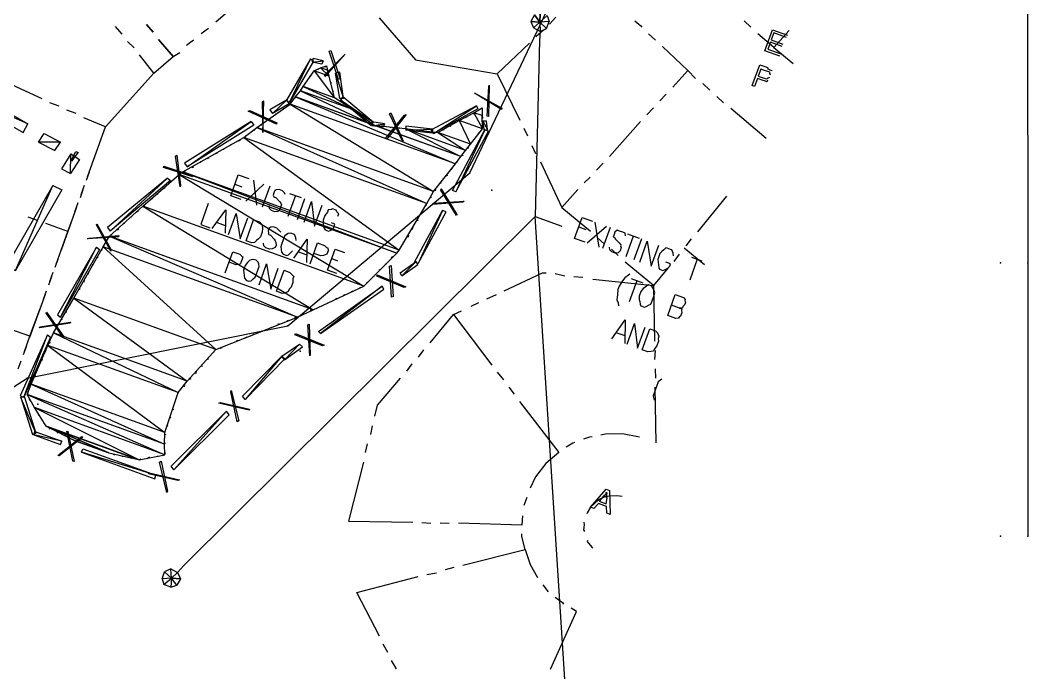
# Model space of a CAD drawing. Header units: feet. Extents: x 2484883 to 2491360, y 414166 to 419420.
# Drawn here: x 2488976 to 2489897, y 415964 to 416560 of the extents above; entities that cross this region are included whole.
import ezdxf

# ---------------------------------------------------------------- set-up
doc = ezdxf.new("R2010")
doc.units = ezdxf.units.FT
for name, color, linetype in [('CLEARING_LIMITS', 4, 'Continuous'), ('EXISTING_DETAIL', 9, 'Continuous'), ('SANITARY_ALIGN', 1, 'Continuous'), ('SANITARY_CLEAR_ZONE', 6, 'Continuous'), ('SANITARY_OFFSET', 6, 'Continuous'), ('SITE_BASE', 8, 'Continuous'), ('WETLANDS', 5, 'Continuous')]:
    doc.layers.add(name, color=color, linetype=linetype)

msp = doc.modelspace()

# ---------------------------------------------------------------- linework, layer by layer
at = {"layer": 'CLEARING_LIMITS'}
for points in [[(2488983.27, 416465.74), (2488905.42, 416499.91), (2488909.56, 416508.03), (2488983.27, 416465.74)], [(2488979.13, 416457.62), (2488983.27, 416465.74), (2488905.42, 416499.91), (2488979.13, 416457.62)], [(2489013.26, 416448.89), (2488992.87, 416449.04), (2488998.08, 416456.78), (2489013.26, 416448.89)], [(2489008.06, 416441.15), (2489013.26, 416448.89), (2488992.87, 416449.04), (2489008.06, 416441.15)], [(2489014.08, 416424.54), (2489022.21, 416420.4), (2489022.66, 416438.27), (2489014.08, 416424.54)], [(2489022.21, 416420.4), (2489022.66, 416438.27), (2489030.4, 416433.07), (2489022.21, 416420.4)], [(2489029.13, 416439.54), (2489022.86, 416432.19), (2489027, 416440.31), (2489029.13, 416439.54)], [(2489023.92, 416431.8), (2489029.13, 416439.54), (2489022.86, 416432.19), (2489023.92, 416431.8)], [(2488963.9, 416335.63), (2488972.02, 416331.49), (2489006.18, 416409.35), (2488963.9, 416335.63)], [(2488972.02, 416331.49), (2489006.18, 416409.35), (2489014.31, 416405.21), (2488972.02, 416331.49)]]:
    msp.add_lwpolyline(points, dxfattribs=at)
at = {"layer": 'EXISTING_DETAIL'}
for p, q in [((2489186.67, 416585.85), (2489155.21, 416558.73)), ((2489460.01, 416556.78), (2489465.89, 416563.07)), ((2489069.42, 416547.66), (2489063.51, 416554.6)), ((2489148.27, 416552.83), (2489141.7, 416547.98)), ((2489637.91, 416559.81), (2489644.21, 416553.93)), ((2489447.57, 416545.64), (2489454.51, 416551.55)), ((2489550.67, 416548.06), (2489556.96, 416542.17)), ((2489080.56, 416535.21), (2489074.26, 416541.09)), ((2489134.76, 416542.07), (2489128.2, 416537.23)), ((2489412.36, 416511.47), (2489441.68, 416539.35)), ((2489665.21, 416535.51), (2489682.73, 416520.76)), ((2488996.38, 416488.67), (2488957.11, 416506.48)), ((2489586.68, 416514.59), (2489593.65, 416507.26)), ((2489600.33, 416502.44), (2489606.62, 416496.55)), ((2489560.93, 416486.61), (2489566.82, 416492.91)), ((2489612.92, 416490.67), (2489619.21, 416484.79)), ((2489011.95, 416481.84), (2489003.44, 416484.91)), ((2489549.17, 416474.03), (2489555.05, 416480.32)), ((2489625.88, 416479.97), (2489658.11, 416452.68)), ((2489027.52, 416475.01), (2489019.01, 416478.08)), ((2489436.51, 416461.84), (2489439.9, 416454.6)), ((2489514.93, 416435.89), (2489543.28, 416467.74)), ((2489443.98, 416445.91), (2489447.38, 416438.67)), ((2489503.16, 416423.31), (2489509.05, 416429.6)), ((2489039.41, 416421.39), (2489036.71, 416413.95)), ((2489491.78, 416411.79), (2489497.28, 416417.02)), ((2489033.64, 416405.44), (2489030.94, 416397.99)), ((2489032.1, 416401.18), (2489035.17, 416409.69)), ((2489471.53, 416389.04), (2489485.9, 416405.49)), ((2489595.84, 416366.94), (2489622.07, 416399.56)), ((2489027.87, 416389.48), (2489013.64, 416350.12)), ((2489026.33, 416385.23), (2489029.41, 416393.74)), ((2488992.13, 416377.14), (2488983.62, 416380.22)), ((2489019.79, 416367.14), (2488999.58, 416374.45)), ((2489503.76, 416361.75), (2489510.05, 416355.87)), ((2489585.14, 416353.98), (2489589.96, 416360.65)), ((2489516.73, 416351.05), (2489523.02, 416345.16)), ((2489583.31, 416352.23), (2489601.89, 416337.09)), ((2489010.56, 416341.61), (2489007.87, 416334.17)), ((2489574.05, 416339.94), (2489578.87, 416346.62)), ((2489004.79, 416325.66), (2489002.1, 416318.21)), ((2489003.25, 416321.4), (2489006.33, 416329.91)), ((2489465.36, 416328.73), (2489474.25, 416326.71)), ((2489482.47, 416326.15), (2489490.68, 416325.58)), ((2488997.48, 416305.45), (2489000.18, 416312.89)), ((2488999.02, 416309.7), (2488984.79, 416270.35)), ((2489402.88, 416305.61), (2489411.57, 416309.69)), ((2489372.46, 416291.35), (2489379.7, 416294.75)), ((2489388.39, 416298.82), (2489395.63, 416302.22)), ((2488985.18, 416271.41), (2488966.03, 416278.33)), ((2488981.72, 416261.84), (2488979.02, 416254.39)), ((2489340.35, 416252.44), (2489345.17, 416259.12)), ((2489556.62, 416258.45), (2489556.05, 416250.23)), ((2488974.41, 416241.63), (2488977.1, 416249.07)), ((2489329.65, 416239.48), (2489334.47, 416246.15)), ((2489556.55, 416241.63), (2489557.05, 416233.03)), ((2489412.28, 416238.47), (2489418.18, 416231.52)), ((2489423.03, 416224.96), (2489427.87, 416218.4)), ((2489556.48, 416224.82), (2489557.35, 416173.99)), ((2489296.71, 416181.63), (2489298.33, 416189.46)), ((2489292, 416165.29), (2489293.63, 416173.12)), ((2489439.45, 416124), (2489436.76, 416116.56)), ((2489343.34, 416101.02), (2489351.55, 416100.45)), ((2489360.15, 416100.95), (2489368.37, 416100.39)), ((2489347.87, 416053.68), (2489356.85, 416055.24)), ((2489365.16, 416058.25), (2489373.08, 416060.2)), ((2489453.9, 416044.21), (2489458.74, 416037.64)), ((2489312.44, 415982.29), (2489307.98, 415989.92)), ((2489320.29, 415967.42), (2489315.83, 415975.05))]:
    msp.add_line(p, q, dxfattribs=at)
for points in [[(2489304.51, 416562.49), (2489337.54, 416524.09), (2489412.36, 416511.47), (2489433.11, 416469.08)], [(2489097.73, 416549.45), (2489091.82, 416556.39), (2489097.73, 416549.45)], [(2489538.09, 416559.82), (2489543.7, 416555.39), (2489544.38, 416553.94)], [(2489679.19, 416550.9), (2489665.21, 416535.51), (2489650.5, 416548.05)], [(2489054.4, 416462.88), (2489098.57, 416511.86), (2489116.13, 416527.16), (2489102.58, 416542.89), (2489116.13, 416527.16), (2489122.31, 416530.94)], [(2489572.7, 416499.2), (2489586.68, 416514.59), (2489563.26, 416536.29)], [(2489037.87, 416417.14), (2489054.4, 416462.88), (2489098.57, 416511.86), (2489085.4, 416528.65)], [(2489042.48, 416429.9), (2489054.4, 416462.88), (2489034.58, 416471.25)], [(2489451.83, 416431.04), (2489471.53, 416389.04), (2489497.47, 416367.63)], [(2489009.02, 416337.36), (2489019.79, 416367.14), (2489023.64, 416377.78)], [(2489499.58, 416323.57), (2489555.25, 416317.88), (2489529.31, 416339.28)], [(2489568.17, 416333.65), (2489555.25, 416317.88), (2489556.12, 416267.05)], [(2489418.81, 416313.08), (2489453.57, 416329.38), (2489457.14, 416329.29)], [(2488980.18, 416257.58), (2488985.18, 416271.41), (2488994.41, 416296.94)], [(2489351.06, 416265.41), (2489372.46, 416291.35), (2489407.43, 416245.03)], [(2489300.35, 416198.35), (2489302.75, 416208.31), (2489323.77, 416233.18)], [(2489432.72, 416211.83), (2489468.75, 416165.13), (2489456.69, 416155.05), (2489447.43, 416142.76), (2489442.53, 416132.51)], [(2489499.16, 416179.39), (2489496.65, 416179.09), (2489491.24, 416177.44)], [(2489507.09, 416181.34), (2489511.05, 416182.31), (2489526.8, 416182.63), (2489542.46, 416179.37)], [(2489482.94, 416174.43), (2489481.49, 416173.75), (2489475.31, 416169.97)], [(2489289.99, 416156.39), (2489276.46, 416102.35), (2489335.12, 416101.58)], [(2489526.42, 416125.03), (2489521.78, 416125.51), (2489515.69, 416125.3), (2489510.67, 416124.71), (2489504.88, 416122), (2489501.21, 416118.51), (2489497.54, 416115.02), (2489494.56, 416110.09), (2489494.17, 416109.03)], [(2489376.97, 416100.89), (2489435.24, 416099.06), (2489435.81, 416107.28)], [(2489491.48, 416101.58), (2489491.77, 416099.07), (2489491.3, 416094.43), (2489491.98, 416092.98)], [(2489381, 416062.14), (2489437.89, 416076.45), (2489434.97, 416088.33), (2489434.68, 416090.85)], [(2489494.99, 416084.68), (2489494.61, 416083.61), (2489498.77, 416078.5), (2489499.83, 416078.11)], [(2489437.89, 416076.45), (2489442.56, 416062.74), (2489449.05, 416050.77)], [(2489304.58, 415997.16), (2489284.12, 416037.03), (2489339.95, 416051.73)], [(2489465.42, 416032.82), (2489472.09, 416028.01), (2489472.77, 416026.56)], [(2489460.9, 415967.1), (2489484.77, 416019.81), (2489479.83, 416022.8)]]:
    msp.add_lwpolyline(points, dxfattribs=at)
at = {"layer": 'SANITARY_ALIGN'}
for points in [[(2488731.57, 415172.23), (2488612.21, 415326.01), (2488522.51, 415693.97), (2488600.4, 415850.52), (2488700.7, 416052.09), (2488982.73, 416232.99), (2489221, 416281.1), (2489387.17, 416420.77), (2489460.45, 416574.9), (2489463.61, 416788.53), (2489660.63, 416805.28), (2489897.11, 416805.23)], [(2489897.11, 416805.23), (2489897.19, 416571.89), (2489897.28, 416338.69), (2489897.36, 416088.69)]]:
    msp.add_lwpolyline(points, dxfattribs=at)
for p in [(2489387.17, 416420.77, 829.72), (2489872.28, 416338.48), (2489897.28, 416338.69, 834.81), (2489221, 416281.1, 829.04), (2488982.73, 416232.99, 828.45), (2489897.36, 416088.69, 836.28)]:
    msp.add_point(p, dxfattribs=at)
at = {"layer": 'SANITARY_CLEAR_ZONE'}
msp.add_line((2489181.94, 416213.5), (2489179.52, 416216.78), dxfattribs=at)
for points in [[(2489219.61, 416487.34), (2489222.42, 416485.12), (2489241.67, 416525.07), (2489219.61, 416487.34)], [(2489222.42, 416485.12), (2489241.67, 416525.07), (2489244.48, 416522.85), (2489222.42, 416485.12)], [(2489244.18, 416525.36), (2489243.03, 416522.17), (2489253.08, 416523.35), (2489244.18, 416525.36)], [(2489254.16, 416509.73), (2489255.23, 416509.34), (2489273.26, 416529.28), (2489254.16, 416509.73)], [(2489268.76, 416506.85), (2489267.31, 416506.18), (2489258.66, 416532.16), (2489260.11, 416532.83), (2489268.76, 416506.85)], [(2489243.03, 416522.17), (2489253.08, 416523.35), (2489251.92, 416520.16), (2489243.03, 416522.17)], [(2489268.56, 416512.94), (2489264.6, 416511.97), (2489271.89, 416488.89), (2489268.56, 416512.94)], [(2489264.6, 416511.97), (2489271.89, 416488.89), (2489268.31, 416488.98), (2489264.6, 416511.97)], [(2489403.15, 416472.7), (2489404.55, 416499.86), (2489404.93, 416500.92), (2489404.21, 416472.31), (2489403.15, 416472.7)], [(2489271.21, 416490.33), (2489268.99, 416487.53), (2489298.89, 416467.1), (2489271.21, 416490.33)], [(2489416.57, 416479.87), (2489416.18, 416478.81), (2489391.51, 416493.74), (2489392.58, 416493.36), (2489416.57, 416479.87)], [(2489198.83, 416486.43), (2489197.39, 416485.75), (2489198.11, 416457.83), (2489198.83, 416486.43)], [(2489204.36, 416478.42), (2489206.78, 416475.14), (2489219.61, 416487.34), (2489204.36, 416478.42)], [(2489206.78, 416475.14), (2489219.61, 416487.34), (2489222.03, 416484.06), (2489206.78, 416475.14)], [(2489268.99, 416487.53), (2489298.89, 416467.1), (2489296.67, 416464.29), (2489268.99, 416487.53)], [(2489351.67, 416460.04), (2489354.09, 416456.76), (2489393.37, 416482.25), (2489351.67, 416460.04)], [(2489354.09, 416456.76), (2489393.37, 416482.25), (2489394.73, 416479.35), (2489354.09, 416456.76)], [(2489210.85, 416466.45), (2489210.47, 416465.39), (2489184.65, 416477.13), (2489186.09, 416477.81), (2489210.85, 416466.45)], [(2489310.32, 416452.14), (2489327.67, 416473.53), (2489329.12, 416474.21), (2489311.38, 416451.75), (2489310.32, 416452.14)], [(2489326.36, 416449.94), (2489325.3, 416450.33), (2489313.76, 416474.95), (2489315.2, 416475.63), (2489326.36, 416449.94)], [(2489126.56, 416429.57), (2489128.98, 416426.29), (2489187.27, 416467.76), (2489126.56, 416429.57)], [(2489128.98, 416426.29), (2489187.27, 416467.76), (2489189.69, 416464.48), (2489128.98, 416426.29)], [(2489297.82, 416467.48), (2489297.73, 416463.9), (2489309.23, 416465.76), (2489297.82, 416467.48)], [(2489297.73, 416463.9), (2489309.23, 416465.76), (2489308.08, 416462.57), (2489297.73, 416463.9)], [(2489328.85, 416463.48), (2489328.76, 416459.9), (2489353.11, 416460.72), (2489328.85, 416463.48)], [(2489328.76, 416459.9), (2489353.11, 416460.72), (2489353.02, 416457.14), (2489328.76, 416459.9)], [(2489401.05, 416460.23), (2489374.58, 416403.65), (2489371.38, 416404.8), (2489401.05, 416460.23)], [(2489404.24, 416459.07), (2489401.05, 416460.23), (2489374.58, 416403.65), (2489404.24, 416459.07)], [(2489402.67, 416468.06), (2489399.1, 416468.15), (2489403.56, 416460.52), (2489402.67, 416468.06)], [(2489399.1, 416468.15), (2489403.56, 416460.52), (2489400.66, 416459.16), (2489399.1, 416468.15)], [(2489122.44, 416408.21), (2489118.14, 416436.23), (2489119.59, 416436.91), (2489122.83, 416409.27), (2489122.44, 416408.21)], [(2489134.5, 416418.28), (2489134.12, 416417.22), (2489107.14, 416425.77), (2489107.52, 416426.83), (2489134.5, 416418.28)], [(2489056.02, 416370.88), (2489058.45, 416367.6), (2489110.83, 416416.02), (2489056.02, 416370.88)], [(2489058.45, 416367.6), (2489110.83, 416416.02), (2489113.64, 416413.8), (2489058.45, 416367.6)], [(2489361.04, 416406.14), (2489375.48, 416382.87), (2489375.1, 416381.81), (2489360.66, 416405.07), (2489361.04, 416406.14)], [(2489353.53, 416392.01), (2489353.91, 416393.08), (2489382.23, 416394.87), (2489380.78, 416394.19), (2489353.53, 416392.01)], [(2489362.33, 416386.42), (2489340, 416337.97), (2489336.81, 416339.12), (2489362.33, 416386.42)], [(2489365.52, 416385.27), (2489362.33, 416386.42), (2489340, 416337.97), (2489365.52, 416385.27)], [(2489059.06, 416349.34), (2489046.07, 416373.28), (2489046.45, 416374.34), (2489059.44, 416350.4), (2489059.06, 416349.34)], [(2489066.57, 416363.46), (2489066.19, 416362.4), (2489037.87, 416360.61), (2489039.32, 416361.28), (2489066.57, 416363.46)], [(2489010.36, 416291.17), (2489013.17, 416288.95), (2489045.91, 416352.89), (2489010.36, 416291.17)], [(2489013.17, 416288.95), (2489045.91, 416352.89), (2489048.72, 416350.67), (2489013.17, 416288.95)], [(2489315.27, 416336.09), (2489317.06, 416307.77), (2489315.61, 416307.1), (2489313.82, 416335.41), (2489315.27, 416336.09)], [(2489338.26, 416339.8), (2489325.05, 416326.54), (2489323.69, 416329.43), (2489338.26, 416339.8)], [(2489339.62, 416336.9), (2489338.26, 416339.8), (2489325.05, 416326.54), (2489339.62, 416336.9)], [(2489302.14, 416326.4), (2489302.53, 416327.46), (2489328.74, 416316.78), (2489327.29, 416316.1), (2489302.14, 416326.4)], [(2489307.28, 416317.32), (2489250.73, 416274.02), (2489248.99, 416275.86), (2489307.28, 416317.32)], [(2489308.64, 416314.43), (2489307.28, 416317.32), (2489250.73, 416274.02), (2489308.64, 416314.43)], [(2489015.91, 416269.92), (2489000.02, 416292.5), (2489000.41, 416293.57), (2489016.3, 416270.98), (2489015.91, 416269.92)], [(2489022.36, 416284.43), (2489021.97, 416283.36), (2488993.96, 416279.06), (2488994.34, 416280.12), (2489022.36, 416284.43)], [(2489240.57, 416282.51), (2489241.3, 416254.58), (2489240.91, 416253.52), (2489239.12, 416281.83), (2489240.57, 416282.51)], [(2488976.29, 416216.89), (2488979.48, 416215.74), (2489001.31, 416272.79), (2488976.29, 416216.89)], [(2488979.48, 416215.74), (2489001.31, 416272.79), (2489004.12, 416270.57), (2488979.48, 416215.74)], [(2489227.44, 416272.82), (2489227.83, 416273.88), (2489254.04, 416263.21), (2489252.59, 416262.53), (2489227.44, 416272.82)], [(2489231.52, 416264.13), (2489217.92, 416249.8), (2489215.5, 416253.08), (2489231.52, 416264.13)], [(2489234.32, 416261.91), (2489231.52, 416264.13), (2489217.92, 416249.8), (2489234.32, 416261.91)], [(2489215.5, 416253.08), (2489181.94, 416213.5), (2489179.52, 416216.78), (2489215.5, 416253.08)], [(2489218.3, 416250.87), (2489215.5, 416253.08), (2489181.94, 416213.5), (2489218.3, 416250.87)], [(2489169.27, 416221.69), (2489176.08, 416193.97), (2489174.63, 416193.29), (2489168.88, 416220.63), (2489169.27, 416221.69)], [(2488990.46, 416182.9), (2488976.97, 416215.44), (2488979.87, 416216.8), (2488990.46, 416182.9)], [(2488987.56, 416181.54), (2488990.46, 416182.9), (2488976.97, 416215.44), (2488987.56, 416181.54)], [(2489164.85, 416202.84), (2489116.63, 416149.31), (2489114.21, 416152.59), (2489164.85, 416202.84)], [(2489167.28, 416199.56), (2489164.85, 416202.84), (2489116.63, 416149.31), (2489167.28, 416199.56)], [(2489157.88, 416210.17), (2489159.33, 416210.85), (2489186.01, 416204.81), (2489185.63, 416203.75), (2489157.88, 416210.17)], [(2489014.25, 416175.5), (2488988.63, 416181.16), (2488989.78, 416184.35), (2489014.25, 416175.5)], [(2489018.77, 416184.69), (2489019.84, 416184.31), (2489025.59, 416156.97), (2489024.52, 416157.35), (2489018.77, 416184.69)], [(2489013.09, 416172.31), (2489014.25, 416175.5), (2488988.63, 416181.16), (2489013.09, 416172.31)], [(2489033.66, 416179.31), (2489011.76, 416161.97), (2489010.7, 416162.35), (2489032.6, 416179.69), (2489033.66, 416179.31)], [(2489100.41, 416144.35), (2489032.24, 416165.39), (2489033.39, 416168.58), (2489100.41, 416144.35)], [(2489099.25, 416141.16), (2489100.41, 416144.35), (2489032.24, 416165.39), (2489099.25, 416141.16)], [(2489105.02, 416157.11), (2489110.78, 416129.78), (2489110.39, 416128.71), (2489103.58, 416156.44), (2489105.02, 416157.11)], [(2489093.64, 416145.59), (2489094.03, 416146.66), (2489121.77, 416140.23), (2489120.32, 416139.56), (2489093.64, 416145.59)]]:
    msp.add_lwpolyline(points, dxfattribs=at)
at = {"layer": 'SANITARY_OFFSET'}
for p in [(2489407.41, 416405.13), (2489232.2, 416257.86), (2488992.27, 416209.41), (2489872.36, 416088.68)]:
    msp.add_point(p, dxfattribs=at)
at = {"layer": 'SITE_BASE'}
for p, q in [((2489247.87, 416515.61), (2489248.94, 416515.23)), ((2489254.73, 416517.94), (2489256.18, 416518.62)), ((2489241.99, 416509.32), (2489242.37, 416510.38)), ((2489257.45, 416512.15), (2489258.12, 416510.7)), ((2489237.17, 416502.64), (2489237.55, 416503.71)), ((2489260.46, 416503.84), (2489260.07, 416502.78)), ((2489227.53, 416489.29), (2489228.3, 416491.42)), ((2489232.35, 416495.96), (2489232.73, 416497.03)), ((2489262.4, 416495.92), (2489262.02, 416494.86)), ((2489264.74, 416489.07), (2489265.8, 416488.68)), ((2489216.53, 416478.83), (2489216.92, 416479.89)), ((2489223.09, 416483.67), (2489223.48, 416484.74)), ((2489271.41, 416484.25), (2489272.48, 416483.86)), ((2489278.09, 416479.43), (2489279.15, 416479.04)), ((2489203.41, 416469.14), (2489203.79, 416470.21)), ((2489209.97, 416473.99), (2489210.35, 416475.05)), ((2489284.77, 416474.61), (2489285.83, 416474.22)), ((2489291.44, 416469.79), (2489292.51, 416469.4)), ((2489383.44, 416471.41), (2489384.89, 416472.09)), ((2489390.68, 416474.8), (2489392.13, 416475.48)), ((2489398.51, 416473.17), (2489398.8, 416470.66)), ((2489190.28, 416459.46), (2489190.67, 416460.52)), ((2489196.84, 416464.3), (2489197.23, 416465.36)), ((2489298.12, 416464.97), (2489299.18, 416464.58)), ((2489305.95, 416463.34), (2489307.4, 416464.02)), ((2489314.17, 416462.77), (2489315.23, 416462.39)), ((2489322.38, 416462.21), (2489323.44, 416461.83)), ((2489330.21, 416460.58), (2489331.27, 416460.2)), ((2489362.39, 416459.77), (2489363.84, 416460.45)), ((2489369.63, 416463.17), (2489370.02, 416464.23)), ((2489376.2, 416468.01), (2489377.64, 416468.69)), ((2489399.01, 416464.57), (2489398.62, 416463.51)), ((2489182.66, 416455), (2489184.1, 416455.68)), ((2489338.43, 416460.02), (2489339.49, 416459.63)), ((2489346.26, 416458.39), (2489347.7, 416459.07)), ((2489354.47, 416457.82), (2489355.54, 416457.44)), ((2489395.25, 416457.51), (2489394.87, 416456.45)), ((2489162.29, 416441.91), (2489162.67, 416442.98)), ((2489168.85, 416446.76), (2489170.3, 416447.44)), ((2489176.09, 416450.15), (2489177.54, 416450.83)), ((2489385.61, 416444.16), (2489385.23, 416443.09)), ((2489390.43, 416450.84), (2489390.05, 416449.77)), ((2489147.42, 416434.06), (2489148.87, 416434.74)), ((2489155.05, 416438.52), (2489156.5, 416439.2)), ((2489380.79, 416437.48), (2489380.41, 416436.42)), ((2489133.62, 416425.82), (2489135.07, 416426.5)), ((2489141.24, 416430.28), (2489141.63, 416431.34)), ((2489371.54, 416425.19), (2489369.71, 416423.45)), ((2489375.97, 416430.8), (2489374.53, 416430.13)), ((2489119.81, 416417.58), (2489121.26, 416418.26)), ((2489126.38, 416422.42), (2489127.83, 416423.1)), ((2489366.72, 416418.51), (2489365.27, 416417.84)), ((2489107.37, 416406.44), (2489108.82, 416407.12)), ((2489114.32, 416412.35), (2489114.7, 416413.41)), ((2489172.59, 416410.52), (2489178.97, 416408.22)), ((2489199.07, 416410.57), (2489182.57, 416394.89)), ((2489189.5, 416414.03), (2489192.15, 416391.43)), ((2489204.39, 416408.65), (2489197.47, 416389.5)), ((2489356.02, 416405.55), (2489355.63, 416404.48)), ((2489360.84, 416412.22), (2489360.45, 416411.16)), ((2489095.31, 416396.37), (2489096.76, 416397.05)), ((2489101.87, 416401.21), (2489102.25, 416402.28)), ((2489227.79, 416400.19), (2489220.87, 416381.04)), ((2489222.47, 416402.11), (2489233.11, 416398.27)), ((2489236.3, 416397.11), (2489229.38, 416377.97)), ((2489352.26, 416398.48), (2489350.81, 416397.81)), ((2489089.42, 416390.08), (2489089.81, 416391.14)), ((2489347.44, 416391.81), (2489347.06, 416390.74)), ((2489077.36, 416380.01), (2489077.75, 416381.07)), ((2489082.86, 416385.23), (2489084.31, 416385.91)), ((2489339.93, 416377.68), (2489338.48, 416377.01)), ((2489343.69, 416384.75), (2489343.3, 416383.68)), ((2489064.92, 416368.87), (2489066.37, 416369.55)), ((2489070.42, 416374.1), (2489071.86, 416374.78)), ((2489156.32, 416375.51), (2489163.77, 416372.82)), ((2489335.11, 416371.01), (2489334.34, 416368.88)), ((2489486.83, 416371.48), (2489493.21, 416369.17)), ((2489512.24, 416371.91), (2489494.68, 416356.61)), ((2489501.61, 416375.76), (2489505.32, 416352.77)), ((2489515.44, 416370.76), (2489508.51, 416351.61)), ((2489059.42, 416363.64), (2489059.8, 416364.7)), ((2489331.35, 416363.95), (2489330.59, 416361.82)), ((2489536.71, 416363.07), (2489529.79, 416343.92)), ((2489531.39, 416364.99), (2489542.03, 416361.14)), ((2489544.16, 416360.38), (2489537.23, 416341.23)), ((2489050.84, 416349.9), (2489051.23, 416350.97)), ((2489054.6, 416356.96), (2489054.98, 416358.03)), ((2489326.15, 416356.21), (2489325.77, 416355.14)), ((2489046.02, 416343.23), (2489047.47, 416343.91)), ((2489230.78, 416348.59), (2489238.23, 416345.9)), ((2489261.04, 416342.46), (2489266.36, 416340.54)), ((2489316.9, 416343.92), (2489315.45, 416343.24)), ((2489322.39, 416349.14), (2489320.95, 416348.47)), ((2489595.21, 416341.91), (2489588.29, 416322.77)), ((2489589.9, 416343.84), (2489599.47, 416340.38)), ((2489042.27, 416336.16), (2489042.65, 416337.23)), ((2489305.51, 416332.4), (2489304.07, 416331.72)), ((2489311.01, 416337.62), (2489309.56, 416336.95)), ((2489034.37, 416320.98), (2489035.14, 416323.11)), ((2489038.13, 416328.04), (2489038.9, 416330.17)), ((2489299.63, 416326.1), (2489298.18, 416325.42)), ((2489539.97, 416322.2), (2489533.05, 416303.05)), ((2489534.66, 416324.12), (2489545.29, 416320.27)), ((2489029.55, 416314.3), (2489031, 416314.98)), ((2489287.57, 416316.03), (2489286.12, 416315.35)), ((2489294.13, 416320.88), (2489292.68, 416320.2)), ((2489025.8, 416307.24), (2489026.18, 416308.3)), ((2489265.84, 416305.84), (2489264.4, 416305.17)), ((2489273.09, 416309.24), (2489271.64, 416308.56)), ((2489280.33, 416312.64), (2489278.88, 416311.96)), ((2489022.04, 416300.18), (2489022.42, 416301.24)), ((2489242.67, 416294.98), (2489241.61, 416295.36)), ((2489258.6, 416302.45), (2489257.15, 416301.77)), ((2489013.46, 416286.44), (2489014.91, 416287.12)), ((2489018.28, 416293.12), (2489018.67, 416294.18)), ((2489221.33, 416285.86), (2489219.88, 416285.18)), ((2489228.19, 416288.19), (2489227.12, 416288.57)), ((2489235.43, 416291.58), (2489234.37, 416291.97)), ((2489009.71, 416279.38), (2489010.09, 416280.44)), ((2489197.48, 416276.44), (2489197.09, 416275.37)), ((2489205.78, 416279.45), (2489204.34, 416278.77)), ((2489213.03, 416282.84), (2489211.58, 416282.17)), ((2489005.95, 416272.32), (2489006.34, 416273.38)), ((2489175.08, 416267.7), (2489173.63, 416267.02)), ((2489183.38, 416270.71), (2489181.93, 416270.03)), ((2489190.24, 416273.04), (2489189.17, 416273.43)), ((2489521.6, 416274.71), (2489529.05, 416272.02)), ((2488999.12, 416256.75), (2488999.89, 416258.87)), ((2489003.26, 416264.87), (2489003.64, 416265.94)), ((2489160.59, 416260.91), (2489159.14, 416260.23)), ((2489167.83, 416264.3), (2489166.39, 416263.62)), ((2488996.43, 416249.3), (2488996.81, 416250.36)), ((2489148.53, 416250.84), (2489147.08, 416250.16)), ((2489153.35, 416257.51), (2489152.97, 416256.45)), ((2488992.67, 416242.24), (2488993.06, 416243.3)), ((2489137.15, 416239.32), (2489136.38, 416237.19)), ((2489142.65, 416244.54), (2489142.26, 416243.48)), ((2488989.98, 416234.79), (2488990.36, 416235.86)), ((2489132.33, 416232.64), (2489130.88, 416231.96)), ((2488983.15, 416219.22), (2488983.92, 416221.35)), ((2488986.22, 416227.73), (2488986.61, 416228.8)), ((2489126.45, 416226.35), (2489126.06, 416225.28)), ((2488985.48, 416212.37), (2488984.8, 416213.81)), ((2489117.87, 416212.61), (2489117.49, 416211.54)), ((2489116.24, 416204.78), (2489115.86, 416203.71)), ((2488993.72, 416198.56), (2488993.04, 416200.01)), ((2489113.55, 416197.33), (2489113.17, 416196.27)), ((2488998.56, 416192), (2488997.5, 416192.38)), ((2489003.79, 416186.5), (2489002.73, 416186.88)), ((2489010.85, 416182.74), (2489010.17, 416184.19)), ((2489110.86, 416189.89), (2489110.47, 416188.82)), ((2489018.3, 416180.05), (2489017.23, 416180.44)), ((2489109.23, 416182.05), (2489108.85, 416180.99)), ((2489040.25, 416170.91), (2489038.12, 416171.68)), ((2489047.7, 416168.22), (2489046.63, 416168.6)), ((2489055.14, 416165.53), (2489054.08, 416165.91)), ((2489108.1, 416165.62), (2489108.78, 416164.18)), ((2489108.67, 416173.84), (2489108.28, 416172.78)), ((2489062.59, 416162.84), (2489061.53, 416163.22)), ((2489070.42, 416161.21), (2489069.36, 416161.59)), ((2489078.25, 416159.58), (2489077.19, 416159.96)), ((2489086.47, 416159.01), (2489085.02, 416158.33)), ((2489094.39, 416160.96), (2489092.94, 416160.28)), ((2489102.99, 416161.46), (2489101.92, 416161.84))]:
    msp.add_line(p, q, dxfattribs=at)
for points in [[(2489446.27, 416565.36), (2489451.12, 416558.79), (2489451.68, 416567.01), (2489451.12, 416558.79), (2489446.27, 416565.36), (2489442.9, 416559.36), (2489451.12, 416558.79), (2489442.9, 416559.36), (2489445.62, 416553.56), (2489451.12, 416558.79), (2489451.62, 416550.19), (2489445.62, 416553.56), (2489451.12, 416558.79), (2489451.62, 416550.19), (2489457.41, 416552.91), (2489451.12, 416558.79), (2489457.41, 416552.91), (2489459.72, 416559.29), (2489451.12, 416558.79), (2489458.06, 416564.7), (2489459.72, 416559.29), (2489451.12, 416558.79), (2489458.06, 416564.7)], [(2489451.62, 416550.19), (2489451.05, 416541.98), (2489447, 416381.07), (2489125.88, 416061.77), (2489120, 416055.48), (2489122.71, 416049.69), (2489119.34, 416043.69), (2489114.5, 416050.25), (2489113.93, 416042.04), (2489107.55, 416044.34), (2489114.5, 416050.25), (2489113.93, 416042.04), (2489119.34, 416043.69), (2489114.5, 416050.25), (2489122.71, 416049.69), (2489114.5, 416050.25), (2489120, 416055.48), (2489114.5, 416050.25), (2489114, 416058.85), (2489120, 416055.48)], [(2489670.73, 416527.5), (2489656.91, 416532.5), (2489663.83, 416551.65), (2489677.66, 416546.65)], [(2489676.89, 416544.52), (2489665.19, 416548.75), (2489662.88, 416542.37), (2489673.52, 416538.52)], [(2489672.75, 416536.39), (2489662.11, 416540.24), (2489659.8, 416533.86), (2489671.5, 416529.63)], [(2489660.14, 416504.87), (2489659.08, 416505.25), (2489658.7, 416504.19), (2489657.63, 416504.57), (2489656.57, 416504.96), (2489655.51, 416505.34), (2489650.19, 416507.26), (2489647.49, 416499.82), (2489645.37, 416500.59), (2489652.29, 416519.73), (2489658.67, 416517.43), (2489659.74, 416517.04), (2489659.35, 416515.98), (2489660.41, 416515.59), (2489661.48, 416515.21), (2489662.54, 416514.82), (2489663.61, 416514.44)], [(2489662.07, 416510.19), (2489661.39, 416511.63), (2489661.77, 416512.7), (2489660.71, 416513.08), (2489659.65, 416513.47), (2489658.58, 416513.85), (2489657.52, 416514.24), (2489653.26, 416515.77), (2489650.96, 416509.39), (2489656.27, 416507.47), (2489657.34, 416507.08), (2489658.4, 416506.7), (2489659.85, 416507.38), (2489660.23, 416508.44), (2489661.3, 416508.06)], [(2489398.31, 416479.26), (2489398.69, 416480.32), (2489398.31, 416479.26)], [(2489178.32, 416396.43), (2489168.74, 416399.89), (2489175.67, 416419.03), (2489185.24, 416415.57)], [(2489218.51, 416401.14), (2489217.83, 416402.59), (2489216.09, 416404.42), (2489212.9, 416405.57), (2489210.39, 416405.28), (2489208.94, 416404.6), (2489208.17, 416402.47), (2489207.4, 416400.34), (2489208.08, 416398.9), (2489210.21, 416398.13), (2489213.69, 416394.46), (2489214.37, 416393.01), (2489215.05, 416391.56), (2489214.28, 416389.44), (2489213.51, 416387.31), (2489211.68, 416385.57), (2489209.17, 416385.27), (2489205.97, 416386.43), (2489204.23, 416388.26), (2489203.94, 416390.77)], [(2489148.17, 416392.89), (2489141.25, 416373.74), (2489149.76, 416370.67)], [(2489151.89, 416369.9), (2489164.13, 416387.12), (2489163.59, 416365.67)], [(2489235.76, 416375.66), (2489242.68, 416394.8), (2489245.33, 416372.2), (2489252.26, 416391.34)], [(2489266.67, 416381.32), (2489267.44, 416383.45), (2489265.7, 416385.28), (2489265.02, 416386.73), (2489261.83, 416387.88), (2489260.38, 416387.2), (2489257.87, 416386.91), (2489257.1, 416384.78), (2489254.88, 416381.97), (2489253.34, 416377.72), (2489253.64, 416375.21), (2489252.87, 416373.08), (2489254.23, 416370.18), (2489254.91, 416368.74), (2489258.1, 416367.58), (2489259.55, 416368.26), (2489262.44, 416369.62), (2489263.21, 416371.75), (2489263.98, 416373.87), (2489260.79, 416375.03)], [(2489166.78, 416364.51), (2489173.7, 416383.66), (2489177.42, 416360.67), (2489184.34, 416379.82)], [(2489182.74, 416358.75), (2489189.66, 416377.89), (2489194.98, 416375.97), (2489196.72, 416374.14), (2489197.4, 416372.69), (2489197.69, 416370.18), (2489197.6, 416366.6), (2489196.07, 416362.35), (2489194.23, 416360.6), (2489192.4, 416358.86), (2489190.57, 416357.12), (2489188.05, 416356.82), (2489182.74, 416358.75)], [(2489474.25, 415957.46), (2489447, 416381.07), (2489471.46, 416372.22)], [(2489492.56, 416357.38), (2489482.98, 416360.84), (2489489.91, 416379.99), (2489499.48, 416376.53)], [(2489214.42, 416366.53), (2489212.68, 416368.37), (2489210.93, 416370.2), (2489207.74, 416371.35), (2489205.23, 416371.06), (2489203.78, 416370.38), (2489203.01, 416368.25), (2489203.31, 416365.74), (2489202.92, 416364.68), (2489205.05, 416363.91), (2489208.54, 416360.24), (2489209.21, 416358.79), (2489209.89, 416357.35), (2489210.19, 416354.83), (2489209.42, 416352.71), (2489206.52, 416351.35), (2489204.01, 416351.05), (2489200.82, 416352.21), (2489199.08, 416354.04), (2489198.78, 416356.55)], [(2489529.56, 416363.25), (2489529.26, 416365.76), (2489527.14, 416366.53), (2489523.95, 416367.68), (2489521.82, 416368.45), (2489519.98, 416366.71), (2489519.22, 416364.58), (2489518.45, 416362.45), (2489519.51, 416362.07), (2489520.19, 416360.62), (2489523.67, 416356.96), (2489525.42, 416355.12), (2489525.03, 416354.06), (2489525.71, 416352.61), (2489524.56, 416349.42), (2489522.73, 416347.68), (2489520.21, 416347.38), (2489517.02, 416348.54), (2489515.28, 416350.37), (2489514.99, 416352.88)], [(2489228.54, 416359.02), (2489228.25, 416361.53), (2489227.57, 416362.98), (2489226.89, 416364.43), (2489223.7, 416365.59), (2489221.19, 416365.29), (2489219.74, 416364.61), (2489217.9, 416362.87), (2489216.75, 416359.68), (2489215.21, 416355.42), (2489214.44, 416353.3), (2489214.74, 416350.78), (2489215.03, 416348.27), (2489216.78, 416346.44), (2489219.97, 416345.28), (2489221.41, 416345.96), (2489223.25, 416347.71), (2489225.08, 416349.45)], [(2489226.35, 416342.98), (2489238.59, 416360.2), (2489238.05, 416338.75)], [(2489241.24, 416337.59), (2489248.16, 416356.74), (2489254.55, 416354.43), (2489256.29, 416352.6), (2489257.35, 416352.21), (2489257.65, 416349.7), (2489256.49, 416346.51), (2489255.04, 416345.83), (2489253.6, 416345.15), (2489251.08, 416344.86), (2489244.7, 416347.17)], [(2489265.71, 416328.75), (2489257.2, 416331.82), (2489264.12, 416350.97), (2489272.63, 416347.89)], [(2489542.55, 416339.31), (2489549.47, 416358.45), (2489553.19, 416335.46), (2489560.11, 416354.61)], [(2489573.46, 416344.97), (2489573.17, 416347.48), (2489571.81, 416350.38), (2489570.75, 416350.76), (2489567.56, 416351.91), (2489566.49, 416352.3), (2489564.66, 416350.56), (2489562.83, 416348.81), (2489560.99, 416347.07), (2489559.07, 416341.75), (2489559.37, 416339.24), (2489559.66, 416336.73), (2489559.96, 416334.22), (2489560.63, 416332.77), (2489563.83, 416331.61), (2489565.27, 416332.29), (2489568.17, 416333.65), (2489570, 416335.39), (2489570.77, 416337.52), (2489566.52, 416339.06)], [(2489163.75, 416329.53), (2489170.68, 416348.67), (2489177.06, 416346.37), (2489178.8, 416344.53), (2489179.86, 416344.15), (2489179.09, 416342.02), (2489177.94, 416338.83), (2489177.56, 416337.77), (2489176.11, 416337.09), (2489173.6, 416336.79), (2489167.21, 416339.1)], [(2489189.82, 416341.75), (2489187.31, 416341.46), (2489185.86, 416340.78), (2489184.03, 416339.03), (2489181.81, 416336.23), (2489180.27, 416331.97), (2489180.57, 416329.46), (2489180.86, 416326.95), (2489181.16, 416324.44), (2489182.9, 416322.6), (2489185.03, 416321.83), (2489187.54, 416322.13), (2489189.37, 416323.87), (2489191.2, 416325.61), (2489191.97, 416327.74), (2489193.51, 416332), (2489194.67, 416335.19), (2489194.37, 416337.7), (2489193.69, 416339.15), (2489191.95, 416340.98), (2489189.82, 416341.75)], [(2489194.6, 416318.37), (2489201.52, 416337.52), (2489205.24, 416314.53), (2489212.16, 416333.67)], [(2489210.56, 416312.6), (2489217.48, 416331.75), (2489222.8, 416329.83), (2489224.54, 416328), (2489226.28, 416326.16), (2489225.51, 416324.03), (2489225.42, 416320.46), (2489223.89, 416316.2), (2489222.05, 416314.46), (2489221.28, 416312.33), (2489218.39, 416310.98), (2489215.87, 416310.68), (2489210.56, 416312.6)], [(2489533.68, 416328.08), (2489532.23, 416327.4), (2489528.95, 416324.98), (2489526.73, 416322.17), (2489523.75, 416317.24), (2489522.59, 416314.05), (2489522.12, 416309.41), (2489521.64, 416304.77), (2489523, 416301.87), (2489523.3, 416299.36)], [(2489550.61, 416318.35), (2489549.16, 416317.67), (2489547.33, 416315.93), (2489545.88, 416315.25), (2489543.66, 416312.44), (2489542.13, 416308.19), (2489542.04, 416304.61), (2489542.71, 416303.16), (2489543.01, 416300.65), (2489543.69, 416299.2), (2489546.88, 416298.05), (2489548.33, 416298.73), (2489551.22, 416300.09), (2489552.67, 416300.77), (2489553.83, 416303.96), (2489555.36, 416308.21), (2489556.52, 416311.4), (2489555.84, 416312.85), (2489554.48, 416315.75), (2489553.8, 416317.2), (2489550.61, 416318.35)], [(2489579.06, 416297.24), (2489581.19, 416296.47), (2489580.8, 416295.41), (2489581.1, 416292.89), (2489579.94, 416289.7), (2489578.5, 416289.02), (2489578.11, 416287.96), (2489575.6, 416287.67), (2489568.15, 416290.36), (2489575.08, 416309.5), (2489582.52, 416306.81), (2489584.26, 416304.98), (2489583.88, 416303.92), (2489584.56, 416302.47), (2489583.79, 416300.34), (2489581.96, 416298.6), (2489581.57, 416297.53), (2489579.06, 416297.24), (2489571.61, 416299.93)], [(2489517.17, 416269.1), (2489529.41, 416286.32), (2489528.87, 416264.87)], [(2489531, 416264.1), (2489537.92, 416283.25), (2489540.57, 416260.64), (2489547.49, 416279.79)], [(2489544.82, 416259.1), (2489551.75, 416278.25), (2489557.07, 416276.32), (2489558.81, 416274.49), (2489560.17, 416271.6), (2489559.4, 416269.47), (2489559.69, 416266.96), (2489558.15, 416262.7), (2489555.94, 416259.89), (2489555.17, 416257.77), (2489552.66, 416257.47), (2489550.14, 416257.18), (2489544.82, 416259.1)], [(2489562.75, 416232.17), (2489559.47, 416229.75), (2489557.93, 416225.5), (2489556.39, 416221.24), (2489554.86, 416216.99), (2489555.83, 416213.03)], [(2489120.95, 416221.12), (2489120.56, 416220.05), (2489120.18, 416218.99)], [(2489031.74, 416173.99), (2489028.55, 416175.14), (2489024.3, 416176.68)], [(2489497.54, 416115.02), (2489511.91, 416131.48), (2489515.1, 416130.33), (2489515.63, 416108.49), (2489512.44, 416109.64), (2489512.23, 416115.73), (2489504.79, 416118.42), (2489500.73, 416113.87), (2489497.54, 416115.02)], [(2489505.55, 416120.55), (2489511.94, 416118.24), (2489512.8, 416123.94), (2489511.73, 416124.33), (2489512.12, 416125.39), (2489512.5, 416126.46), (2489512.89, 416127.52), (2489511.82, 416127.9), (2489512.21, 416128.97), (2489511.82, 416127.9), (2489511.44, 416126.84), (2489511.05, 416125.78), (2489509.99, 416126.16), (2489509.6, 416125.1), (2489505.55, 416120.55)], [(2489114.5, 416050.25), (2489114, 416058.85), (2489108.2, 416056.14), (2489114.5, 416050.25), (2489105.9, 416049.75), (2489108.2, 416056.14), (2489114.5, 416050.25), (2489105.9, 416049.75), (2489107.55, 416044.34), (2489114.5, 416050.25)]]:
    msp.add_lwpolyline(points, dxfattribs=at)
at = {"layer": 'WETLANDS'}
for points in [[(2489250.77, 416516.97), (2489258.8, 416509.25), (2489244.98, 416514.25), (2489250.77, 416516.97)], [(2489256.18, 416518.62), (2489257.15, 416514.66), (2489250.77, 416516.97), (2489256.18, 416518.62)], [(2489257.15, 416514.66), (2489250.77, 416516.97), (2489258.8, 416509.25), (2489257.15, 416514.66)], [(2489244.98, 416514.25), (2489263.67, 416489.45), (2489234.95, 416499.83), (2489244.98, 416514.25)], [(2489258.8, 416509.25), (2489244.98, 416514.25), (2489263.67, 416489.45), (2489258.8, 416509.25)], [(2489234.95, 416499.83), (2489280.22, 416478.66), (2489232.35, 416495.96), (2489234.95, 416499.83)], [(2489263.67, 416489.45), (2489234.95, 416499.83), (2489280.22, 416478.66), (2489263.67, 416489.45)], [(2489227.91, 416490.35), (2489374.14, 416429.06), (2489223.09, 416483.67), (2489227.91, 416490.35)], [(2489232.35, 416495.96), (2489299.18, 416464.58), (2489227.91, 416490.35), (2489232.35, 416495.96)], [(2489378.96, 416435.74), (2489227.91, 416490.35), (2489374.14, 416429.06), (2489378.96, 416435.74)], [(2489280.22, 416478.66), (2489232.35, 416495.96), (2489299.18, 416464.58), (2489280.22, 416478.66)], [(2489223.09, 416483.67), (2489354.18, 416403.8), (2489192.5, 416462.26), (2489223.09, 416483.67)], [(2489374.14, 416429.06), (2489223.09, 416483.67), (2489354.18, 416403.8), (2489374.14, 416429.06)], [(2489398.69, 416480.32), (2489398.51, 416473.17), (2489391.06, 416475.87), (2489398.69, 416480.32)], [(2489391.06, 416475.87), (2489398.92, 416461), (2489377.64, 416468.69), (2489391.06, 416475.87)], [(2489398.51, 416473.17), (2489391.06, 416475.87), (2489398.92, 416461), (2489398.51, 416473.17)], [(2489192.5, 416462.26), (2489347.83, 416392.87), (2489180.82, 416453.25), (2489192.5, 416462.26)], [(2489354.18, 416403.8), (2489192.5, 416462.26), (2489347.83, 416392.87), (2489354.18, 416403.8)], [(2489328.08, 416461.35), (2489378.96, 416435.74), (2489299.18, 416464.58), (2489328.08, 416461.35)], [(2489358.05, 416457.73), (2489383.4, 416441.35), (2489328.08, 416461.35), (2489358.05, 416457.73)], [(2489383.4, 416441.35), (2489328.08, 416461.35), (2489378.96, 416435.74), (2489383.4, 416441.35)], [(2489377.64, 416468.69), (2489387.83, 416446.96), (2489358.05, 416457.73), (2489377.64, 416468.69)], [(2489398.92, 416461), (2489377.64, 416468.69), (2489387.83, 416446.96), (2489398.92, 416461)], [(2489180.82, 416453.25), (2489322.78, 416350.21), (2489124.93, 416421.74), (2489180.82, 416453.25)], [(2489347.83, 416392.87), (2489180.82, 416453.25), (2489322.78, 416350.21), (2489347.83, 416392.87)], [(2489387.83, 416446.96), (2489358.05, 416457.73), (2489383.4, 416441.35), (2489387.83, 416446.96)], [(2489121.65, 416419.32), (2489290.47, 416317.39), (2489088.36, 416390.46), (2489121.65, 416419.32)], [(2489124.93, 416421.74), (2489320.56, 416347.4), (2489121.65, 416419.32), (2489124.93, 416421.74)], [(2489320.56, 416347.4), (2489121.65, 416419.32), (2489290.47, 416317.39), (2489320.56, 416347.4)], [(2489322.78, 416350.21), (2489124.93, 416421.74), (2489320.56, 416347.4), (2489322.78, 416350.21)], [(2489088.36, 416390.46), (2489244.12, 416295.66), (2489057.97, 416362.96), (2489088.36, 416390.46)], [(2489290.47, 416317.39), (2489088.36, 416390.46), (2489244.12, 416295.66), (2489290.47, 416317.39)], [(2489057.97, 416362.96), (2489229.64, 416288.87), (2489052, 416353.09), (2489057.97, 416362.96)], [(2489244.12, 416295.66), (2489057.97, 416362.96), (2489229.64, 416288.87), (2489244.12, 416295.66)], [(2489052, 416353.09), (2489155.18, 416259.26), (2489025.41, 416306.18), (2489052, 416353.09)], [(2489229.64, 416288.87), (2489052, 416353.09), (2489155.18, 416259.26), (2489229.64, 416288.87)], [(2489025.41, 416306.18), (2489129.05, 416230.22), (2489006.72, 416274.45), (2489025.41, 416306.18)], [(2489155.18, 416259.26), (2489025.41, 416306.18), (2489129.05, 416230.22), (2489155.18, 416259.26)], [(2489006.72, 416274.45), (2489120.56, 416220.05), (2489001.43, 416263.13), (2489006.72, 416274.45)], [(2489129.05, 416230.22), (2489006.72, 416274.45), (2489120.56, 416220.05), (2489129.05, 416230.22)], [(2489001.43, 416263.13), (2489108.55, 416183.5), (2488986.22, 416227.73), (2489001.43, 416263.13)], [(2489120.56, 416220.05), (2489001.43, 416263.13), (2489108.55, 416183.5), (2489120.56, 416220.05)], [(2488986.22, 416227.73), (2489108.28, 416172.78), (2488982.76, 416218.16), (2488986.22, 416227.73)], [(2489108.55, 416183.5), (2488986.22, 416227.73), (2489108.28, 416172.78), (2489108.55, 416183.5)], [(2489108.28, 416172.78), (2488982.76, 416218.16), (2489108.39, 416163.11), (2489108.28, 416172.78)], [(2488982.76, 416218.16), (2489108.39, 416163.11), (2488989.26, 416206.19), (2488982.76, 416218.16)], [(2489108.39, 416163.11), (2488989.26, 416206.19), (2489085.02, 416158.33), (2489108.39, 416163.11)], [(2488989.26, 416206.19), (2489085.02, 416158.33), (2488999.92, 416189.1), (2488989.26, 416206.19)], [(2489082.89, 416159.1), (2488999.92, 416189.1), (2489082.89, 416159.1), (2488999.92, 416189.1), (2489085.02, 416158.33), (2489082.89, 416159.1), (2488999.92, 416189.1), (2489026.42, 416175.91), (2489057.27, 416164.76), (2488999.92, 416189.1), (2489057.27, 416164.76), (2489026.42, 416175.91), (2489028.55, 416175.14), (2489057.27, 416164.76), (2489082.89, 416159.1)]]:
    msp.add_lwpolyline(points, dxfattribs=at)

doc.saveas('drawing.dxf')
